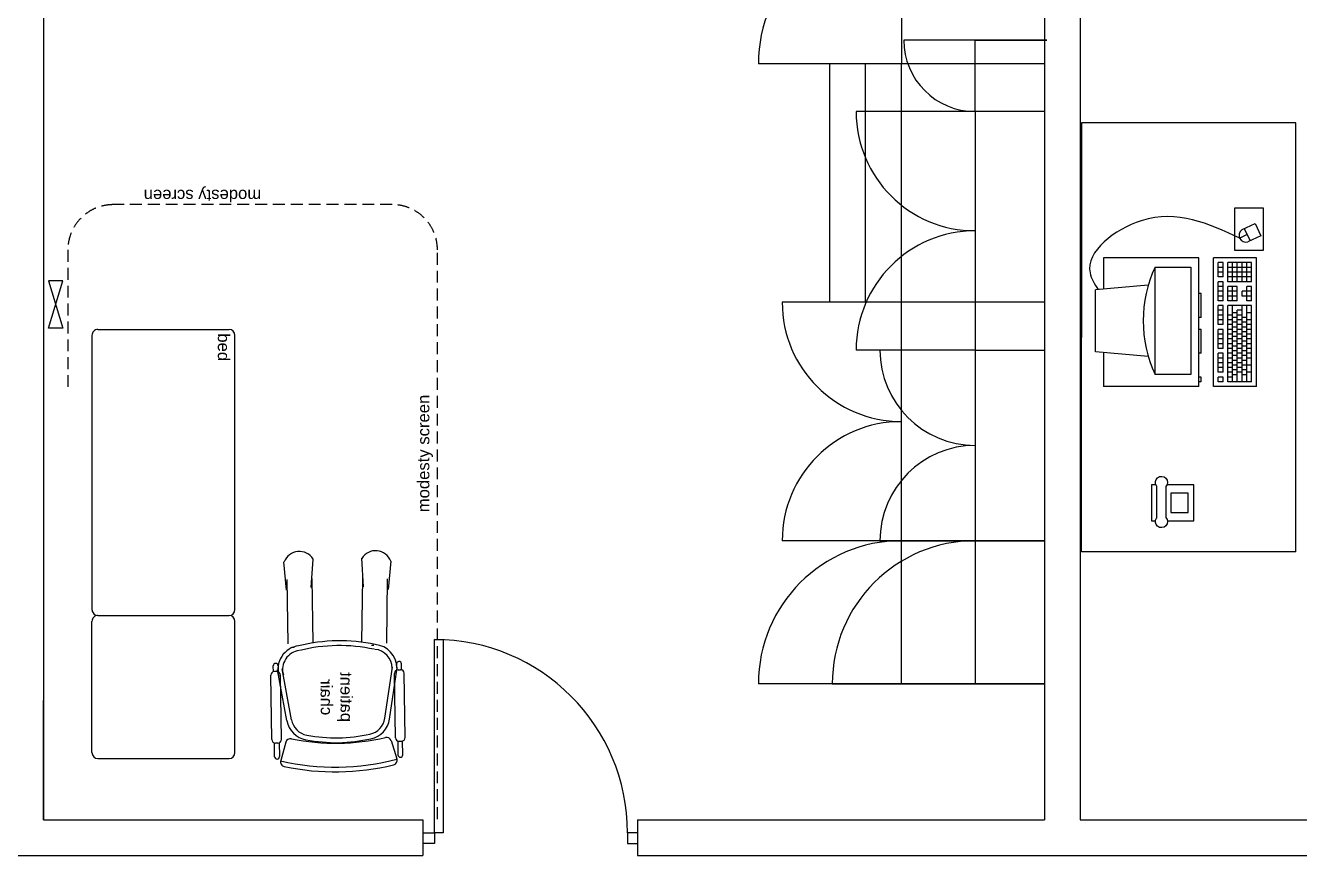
# Model space of a CAD drawing. Extents: x -211487 to 129179, y -113885 to 115281.
# Drawn here: x -23116 to -17771, y -89615 to -86134 of the extents above; entities that cross this region are included whole.
import ezdxf

# ---------------------------------------------------------------- set-up
doc = ezdxf.new("R2010")
doc.units = 0
doc.linetypes.add('HIDDEN', pattern=[0.375, 0.25, -0.125])
doc.layers.get('0').update_dxf_attribs({"linetype": 'CONTINUOUS'})
for name, color, linetype in [('00 Furniture and Equp', 7, 'CONTINUOUS'), ('00 Furniture Txt', 7, 'CONTINUOUS'), ('02 BedScreensOFF', 7, 'CONTINUOUS'), ('BLD-PART', 7, 'CONTINUOUS'), ('DOOR', 7, 'CONTINUOUS')]:
    doc.layers.add(name, color=color, linetype=linetype)
doc.styles.add('Notes_1-50', font='stylu.ttf', dxfattribs={"height": 90})

# ---------------------------------------------------------------- blocks, each defined once
blk = doc.blocks.new('DOORX')
for p, q in [((0.05, 0), (0.05, 0.9)), ((0.05, 0.9), (0.09, 0.9)), ((0.09, 0.9), (0.09, 0)), ((0, 0), (0.05, 0)), ((0.09, 0), (0.05, 0)), ((0.05, 0), (0.05, -0.05)), ((0.05, -0.05), (0, -0.05)), ((0.95, 0), (0.95, -0.05)), ((1, 0), (0.95, 0)), ((0.95, -0.05), (1, -0.05))]:
    blk.add_line(p, q)
blk.add_arc((0.05, 0), 0.9, 0, 90)
blk = doc.blocks.new('STANDARD')
blk.add_blockref('DOORX', (0.5366, 0.2561))
blk = doc.blocks.new('COMPUTER')
for p, q in [((180.5788, 126.4742), (180.5983, 126.6957)), ((180.5983, 126.6957), (180.8583, 126.6957)), ((180.8778, 126.4742), (180.8583, 126.6957)), ((180.452, 126.2616), (180.452, 126.6616)), ((180.5953, 126.6616), (180.452, 126.6616)), ((180.992, 126.6616), (180.8613, 126.6616)), ((180.992, 126.2616), (180.992, 126.6616)), ((180.5033, 126.2957), (180.5033, 126.4457)), ((180.5033, 126.4457), (180.9533, 126.4457)), ((180.9533, 126.4457), (180.9533, 126.2957)), ((180.452, 126.2616), (180.992, 126.2616)), ((180.472, 126.2516), (180.472, 126.2616)), ((180.492, 126.2516), (180.492, 126.2616)), ((180.9533, 126.2957), (180.5033, 126.2957)), ((180.592, 126.2516), (180.592, 126.2616)), ((180.692, 126.2516), (180.692, 126.2616)), ((180.742, 126.2516), (180.742, 126.2616)), ((180.842, 126.2516), (180.842, 126.2616)), ((180.472, 126.2516), (180.492, 126.2516)), ((180.592, 126.2516), (180.692, 126.2516)), ((180.742, 126.2516), (180.842, 126.2516)), ((180.452, 126.0206), (180.452, 126.2006)), ((180.452, 126.2006), (180.992, 126.2006)), ((180.472, 126.1606), (180.472, 126.1806)), ((180.472, 126.1806), (180.492, 126.1806)), ((180.472, 126.1606), (180.492, 126.1606)), ((180.492, 126.1606), (180.492, 126.1806)), ((180.512, 126.1806), (180.592, 126.1806)), ((180.512, 126.1606), (180.512, 126.1806)), ((180.512, 126.1606), (180.592, 126.1606)), ((180.532, 126.1606), (180.532, 126.1806)), ((180.552, 126.1606), (180.552, 126.1806)), ((180.572, 126.1606), (180.572, 126.1806)), ((180.592, 126.1606), (180.592, 126.1806)), ((180.612, 126.1806), (180.692, 126.1806)), ((180.612, 126.1606), (180.612, 126.1806)), ((180.612, 126.1606), (180.692, 126.1606)), ((180.632, 126.1606), (180.632, 126.1806)), ((180.652, 126.1606), (180.652, 126.1806)), ((180.672, 126.1606), (180.672, 126.1806)), ((180.692, 126.1606), (180.692, 126.1806)), ((180.712, 126.1806), (180.792, 126.1806)), ((180.712, 126.1606), (180.712, 126.1806)), ((180.712, 126.1606), (180.792, 126.1606)), ((180.732, 126.1606), (180.732, 126.1806)), ((180.752, 126.1606), (180.752, 126.1806)), ((180.772, 126.1606), (180.772, 126.1806)), ((180.792, 126.1606), (180.792, 126.1806)), ((180.812, 126.1806), (180.892, 126.1806)), ((180.812, 126.1606), (180.812, 126.1806)), ((180.812, 126.1606), (180.892, 126.1606)), ((180.832, 126.1606), (180.832, 126.1806)), ((180.852, 126.1606), (180.852, 126.1806)), ((180.872, 126.1606), (180.872, 126.1806)), ((180.892, 126.1606), (180.892, 126.1806)), ((180.912, 126.1806), (180.972, 126.1806)), ((180.912, 126.1606), (180.912, 126.1806)), ((180.912, 126.1606), (180.972, 126.1606)), ((180.932, 126.1606), (180.932, 126.1806)), ((180.952, 126.1606), (180.952, 126.1806)), ((180.972, 126.1606), (180.972, 126.1806)), ((180.992, 126.0206), (180.992, 126.2006)), ((180.472, 126.1206), (180.472, 126.1406)), ((180.472, 126.1406), (180.792, 126.1406)), ((180.472, 126.0406), (180.472, 126.1206)), ((180.472, 126.1206), (180.792, 126.1206)), ((180.472, 126.1006), (180.772, 126.1006)), ((180.492, 126.1206), (180.492, 126.1406)), ((180.502, 126.1006), (180.502, 126.1206)), ((180.512, 126.1206), (180.512, 126.1406)), ((180.512, 126.0806), (180.512, 126.1006)), ((180.522, 126.1006), (180.522, 126.1206)), ((180.532, 126.1206), (180.532, 126.1406)), ((180.532, 126.0806), (180.532, 126.1006)), ((180.542, 126.1006), (180.542, 126.1206)), ((180.552, 126.1206), (180.552, 126.1406)), ((180.552, 126.0806), (180.552, 126.1006)), ((180.562, 126.1006), (180.562, 126.1206)), ((180.572, 126.1206), (180.572, 126.1406)), ((180.572, 126.0806), (180.572, 126.1006)), ((180.582, 126.1006), (180.582, 126.1206)), ((180.592, 126.1206), (180.592, 126.1406)), ((180.592, 126.0806), (180.592, 126.1006)), ((180.602, 126.1006), (180.602, 126.1206)), ((180.612, 126.1206), (180.612, 126.1406)), ((180.612, 126.0806), (180.612, 126.1006)), ((180.622, 126.1006), (180.622, 126.1206)), ((180.632, 126.1206), (180.632, 126.1406)), ((180.632, 126.0806), (180.632, 126.1006)), ((180.642, 126.1006), (180.642, 126.1206)), ((180.652, 126.1206), (180.652, 126.1406)), ((180.652, 126.0806), (180.652, 126.1006)), ((180.662, 126.1006), (180.662, 126.1206)), ((180.672, 126.1206), (180.672, 126.1406)), ((180.672, 126.0806), (180.672, 126.1006)), ((180.682, 126.1006), (180.682, 126.1206)), ((180.692, 126.1206), (180.692, 126.1406)), ((180.692, 126.0806), (180.692, 126.1006)), ((180.702, 126.1006), (180.702, 126.1206)), ((180.712, 126.1206), (180.712, 126.1406)), ((180.712, 126.0806), (180.712, 126.1006)), ((180.722, 126.1006), (180.722, 126.1206)), ((180.732, 126.1206), (180.732, 126.1406)), ((180.732, 126.0806), (180.732, 126.1006)), ((180.742, 126.1006), (180.742, 126.1206)), ((180.752, 126.1206), (180.752, 126.1406)), ((180.752, 126.0806), (180.752, 126.1006)), ((180.762, 126.1006), (180.762, 126.1206)), ((180.772, 126.0806), (180.772, 126.1006)), ((180.792, 126.1206), (180.792, 126.1406)), ((180.792, 126.0606), (180.792, 126.1206)), ((180.812, 126.1406), (180.872, 126.1406)), ((180.812, 126.1206), (180.812, 126.1406)), ((180.812, 126.1006), (180.812, 126.1206)), ((180.812, 126.1206), (180.872, 126.1206)), ((180.812, 126.1006), (180.872, 126.1006)), ((180.832, 126.1206), (180.832, 126.1406)), ((180.832, 126.1006), (180.832, 126.1206)), ((180.852, 126.1206), (180.852, 126.1406)), ((180.852, 126.1006), (180.852, 126.1206)), ((180.872, 126.1206), (180.872, 126.1406)), ((180.872, 126.1006), (180.872, 126.1206)), ((180.892, 126.1406), (180.972, 126.1406)), ((180.892, 126.0406), (180.892, 126.1406)), ((180.892, 126.1206), (180.972, 126.1206)), ((180.892, 126.1006), (180.972, 126.1006)), ((180.912, 126.0406), (180.912, 126.1406)), ((180.932, 126.0406), (180.932, 126.1406)), ((180.952, 126.0406), (180.952, 126.1406)), ((180.972, 126.0406), (180.972, 126.1406)), ((180.472, 126.0806), (180.792, 126.0806)), ((180.472, 126.0606), (180.792, 126.0606)), ((180.502, 126.0606), (180.502, 126.0806)), ((180.512, 126.0406), (180.512, 126.0606)), ((180.522, 126.0606), (180.522, 126.0806)), ((180.542, 126.0606), (180.542, 126.0806)), ((180.542, 126.0406), (180.542, 126.0606)), ((180.562, 126.0606), (180.562, 126.0806)), ((180.572, 126.0406), (180.572, 126.0606)), ((180.582, 126.0606), (180.582, 126.0806)), ((180.592, 126.0406), (180.592, 126.0606)), ((180.602, 126.0606), (180.602, 126.0806)), ((180.612, 126.0406), (180.612, 126.0606)), ((180.622, 126.0606), (180.622, 126.0806)), ((180.632, 126.0406), (180.632, 126.0606)), ((180.642, 126.0606), (180.642, 126.0806)), ((180.652, 126.0406), (180.652, 126.0606)), ((180.662, 126.0606), (180.662, 126.0806)), ((180.672, 126.0406), (180.672, 126.0606)), ((180.682, 126.0606), (180.682, 126.0806)), ((180.692, 126.0406), (180.692, 126.0606)), ((180.702, 126.0606), (180.702, 126.0806)), ((180.712, 126.0406), (180.712, 126.0606)), ((180.722, 126.0606), (180.722, 126.0806)), ((180.732, 126.0406), (180.732, 126.0606)), ((180.742, 126.0606), (180.742, 126.0806)), ((180.762, 126.0406), (180.762, 126.0606)), ((180.792, 126.0406), (180.792, 126.0606)), ((180.812, 126.0606), (180.872, 126.0606)), ((180.812, 126.0406), (180.812, 126.0606)), ((180.832, 126.0806), (180.852, 126.0806)), ((180.832, 126.0406), (180.832, 126.0806)), ((180.852, 126.0406), (180.852, 126.0806)), ((180.872, 126.0406), (180.872, 126.0606)), ((180.892, 126.0806), (180.972, 126.0806)), ((180.892, 126.0606), (180.972, 126.0606)), ((181.085, 126.002), (181.0597, 126.0562)), ((181.1151, 126.0713), (181.0638, 126.0473)), ((181.0894, 126.0593), (181.075, 126.0902)), ((181.1109, 126.0801), (181.1362, 126.026)), ((180.452, 126.0206), (180.992, 126.0206)), ((180.472, 126.0406), (180.792, 126.0406)), ((180.812, 126.0406), (180.872, 126.0406)), ((180.892, 126.0406), (180.972, 126.0406)), ((181.1362, 126.026), (181.085, 126.002))]:
    blk.add_line(p, q)
blk.add_lwpolyline([(181.0231, 126.1103), (181.2022, 126.1103), (181.2022, 125.9922), (181.0231, 125.9922)], close=True)
for centre, radius, start, end in [((180.7283, 125.9644), 0.5312, 64.9424, 115.0576), ((181.0868, 126.065), 0.0285, 32.1079, 198.0088)]:
    blk.add_arc(centre, radius, start, end)
blk.add_open_spline([(181.075, 126.0902), (181.1352, 126.2208), (181.2393, 126.4468), (180.9963, 126.7684), (180.8825, 126.6998), (180.8593, 126.6843)], degree=3, knots=[0, 0, 0, 0, 0.4194754, 0.7261337, 0.8047403, 0.8047403, 0.8047403, 0.8047403])
blk = doc.blocks.new('PHONE2')
for p, q in [((731.4647, 499.332), (731.6146, 499.332)), ((731.4647, 499.3142), (731.4647, 499.332)), ((731.4687, 499.312), (731.6036, 499.312)), ((731.6146, 499.332), (731.6146, 499.3157)), ((731.4647, 499.1547), (731.4647, 499.2676)), ((731.4713, 499.272), (731.601, 499.272)), ((731.6146, 499.2661), (731.6146, 499.1547)), ((731.6146, 499.1547), (731.4647, 499.1547))]:
    blk.add_line(p, q)
blk.add_lwpolyline([(731.4985, 499.2521), (731.5806, 499.2521), (731.5806, 499.179), (731.4985, 499.179)], close=True)
for centre, start, end in [((731.4541, 499.2909), 55.297, 312.206), ((731.6182, 499.2909), 227.794, 124.703)]:
    blk.add_arc(centre, 0.0256, start, end)
blk = doc.blocks.new('A$C0AF847DA')
at = {"linetype": 'Continuous'}
for p, q in [((0, 1775), (0, 1225)), ((575, 1800), (25, 1800)), ((600, 1775), (600, 1225)), ((575, 1200), (25, 1200)), ((0, 1175), (0, 25)), ((600, 25), (600, 1175)), ((575, 0), (25, 0))]:
    blk.add_line(p, q, dxfattribs=at)
for centre, start, end in [((25, 1775), 90, 180), ((575, 1775), 0, 90), ((25, 1225), 180, 270), ((25, 1175), 90, 180), ((575, 1225), 270, 0), ((575, 1175), 0, 90), ((25, 25), 180, 270), ((575, 25), 270, 0)]:
    blk.add_arc(centre, 25, start, end, dxfattribs=at)

msp = doc.modelspace()

# ---------------------------------------------------------------- linework, layer by layer
at = {"layer": '00 Furniture and Equp'}
for p, q in [((-19441.3, -85694.7), (-19441.3, -86294.7)), ((-19131.3, -86194.7), (-18831.3, -86194.7)), ((-19441.3, -86294.7), (-20041.3, -86294.7)), ((-19741.3, -87294.7), (-19741.3, -86294.7)), ((-19591.3, -87294.7), (-19591.3, -86294.7)), ((-18841.3, -86294.7), (-19441.3, -86294.7)), ((-19441.3, -87294.7), (-19441.3, -86294.7)), ((-19441.3, -87294.7), (-19941.3, -87294.7)), ((-19441.3, -87294.7), (-19741.3, -87294.7)), ((-18841.3, -87294.7), (-19441.3, -87294.7)), ((-19441.3, -88294.7), (-19441.3, -87294.7)), ((-19441.3, -88294.7), (-19941.3, -88294.7)), ((-18841.3, -88294.7), (-19441.3, -88294.7)), ((-19441.3, -88894.7), (-19441.3, -88294.7)), ((-19441.3, -88294.7), (-18841.3, -88294.7)), ((-18841.3, -88294.7), (-18841.3, -88894.7)), ((-22021.7, -88501.9), (-22032.1, -88383)), ((-21917.4, -88490.7), (-21909.7, -88371.7)), ((-21697.4, -88487.5), (-21705.1, -88368.4)), ((-21593.1, -88498.6), (-21582.7, -88379.8)), ((-22014.1, -88727.3), (-22018.1, -88457.3)), ((-21909.3, -88723.5), (-21913.4, -88453.5)), ((-21705.5, -88720.2), (-21701.5, -88450.3)), ((-21600.7, -88724.1), (-21596.7, -88454.1)), ((-21988.8, -88741.9), (-21998.8, -88742.1)), ((-21654.7, -88733.8), (-21664.7, -88734)), ((-22076.1, -88844.1), (-22076.5, -88818.9)), ((-22066.7, -88808.8), (-22066.7, -88808.8)), ((-22019.9, -89048.8), (-22058.4, -88835.8)), ((-22056.5, -88818.6), (-22056.1, -88844.5)), ((-22000.2, -89045.3), (-22038.7, -88832.2)), ((-21608.6, -89039.4), (-21576.5, -88825.3)), ((-21588.8, -89042.3), (-21556.8, -88828.2)), ((-21559.1, -88811.1), (-21558.7, -88837)), ((-21552.8, -88835.6), (-21542.8, -88835.5)), ((-21549.3, -88801), (-21549.3, -88801)), ((-21538.8, -88836), (-21539.1, -88810.8)), ((-22082.8, -89128.6), (-22086.9, -88858.7)), ((-22062.1, -88843.3), (-22072.1, -88843.5)), ((-22042.8, -89128), (-22046.9, -88858.1)), ((-21563.5, -89120.8), (-21567.6, -88850.8)), ((-21523.5, -89120.2), (-21527.6, -88850.2)), ((-19441.3, -88894.7), (-20041.3, -88894.7)), ((-18841.3, -88894.7), (-19441.3, -88894.7)), ((-22070.8, -89200.5), (-22071.6, -89142.9)), ((-22057.6, -89143.3), (-22067.6, -89143.4)), ((-22051.6, -89141.9), (-22050.8, -89200.2)), ((-22023.8, -89139.3), (-22045.5, -89216.5)), ((-21582, -89132.9), (-21558.1, -89209.5)), ((-21554.3, -89134.4), (-21553.4, -89192.7)), ((-21548.3, -89135.6), (-21538.3, -89135.4)), ((-21533.4, -89192.4), (-21534.2, -89134.8)), ((-22060.6, -89210.3), (-22060.6, -89210.3)), ((-21543.2, -89202.5), (-21543.2, -89202.5))]:
    msp.add_line(p, q, dxfattribs=at)
at = {"layer": '00 Furniture and Equp', "color": 3}
for p, q in [((-18831.3, -86194.7), (-19431.3, -86194.7)), ((-19131.3, -86494.7), (-19131.3, -86194.7)), ((-19131.3, -86494.7), (-19631.3, -86494.7)), ((-18841.3, -86494.7), (-19131.3, -86494.7)), ((-19131.3, -86494.7), (-19131.3, -87494.7)), ((-19131.3, -87494.7), (-19631.3, -87494.7)), ((-19131.3, -87494.7), (-19531.3, -87494.7)), ((-19131.3, -87494.7), (-18841.3, -87494.7)), ((-19131.3, -87494.7), (-19131.3, -88294.7)), ((-19131.3, -88294.7), (-19531.3, -88294.7)), ((-19531.3, -88294.7), (-19131.3, -88294.7)), ((-19131.3, -88294.7), (-18841.3, -88294.7)), ((-19131.3, -88294.7), (-18841.3, -88294.7)), ((-19131.3, -88294.7), (-19131.3, -88894.7)), ((-19131.3, -88894.7), (-19731.3, -88894.7)), ((-19731.3, -88894.7), (-18841.3, -88894.7))]:
    msp.add_line(p, q, dxfattribs=at)
at = {"layer": '00 Furniture and Equp'}
for centre, radius, start, end in [((-19441.3, -86294.7), 600, 90, 180), ((-19441.3, -87294.7), 500, 180, 270), ((-19441.3, -88294.7), 500, 90, 180), ((-19441.3, -88894.7), 600, 90, 180), ((-21967.4, -88407.3), 67.8, 31.7211, 159.3492), ((-21647.4, -88404.1), 67.8, 20.6508, 148.2789), ((-21798.8, -89432.7), 718.3, 77.9575, 103.8123), ((-21657.6, -88829.8), 100, 0.8634, 85.0457), ((-21957.5, -88834.4), 100, 97.326, 196.1259), ((-21957.5, -88834.4), 80, 97.326, 196.1259), ((-21798.8, -89432.7), 698.3, 77.9575, 103.8123), ((-21657.6, -88829.8), 80, 0.8634, 85.0457), ((-22066.5, -88818.8), 10, 90.8634, 180.8634), ((-22066.5, -88818.8), 10, 0.8634, 90.8634), ((-21552.6, -88850.6), 15, 90.8634, 180.8634), ((-21549.1, -88811), 10, 90.8634, 180.8634), ((-21549.1, -88811), 10, 0.8634, 90.8634), ((-21542.6, -88850.5), 15, 0.8634, 90.8634), ((-22071.9, -88858.4), 15, 90.8634, 180.8634), ((-22061.9, -88858.3), 15, 0.8634, 90.8634), ((-21921.5, -89031.1), 100, 190.2329, 259.6943), ((-21921.5, -89031.1), 80, 190.2329, 259.6943), ((-21687.7, -89027.5), 80, 282.0326, 351.4939), ((-21687.7, -89027.5), 100, 282.0326, 351.4939), ((-21825.6, -88380.5), 741.5, 271.708, 282.0326), ((-22067.8, -89128.4), 15, 180.8634, 270.8634), ((-22057.8, -89128.3), 15, 270.8634, 0.8634), ((-22004.6, -89144.7), 20, 78.398, 164.3402), ((-21815.9, -88225.5), 918.3, 258.398, 283.2289), ((-21803.1, -88380.2), 761.5, 259.6943, 270.0188), ((-21803.1, -88380.2), 741.5, 259.6943, 270.0188), ((-21825.6, -88380.5), 761.5, 271.708, 282.0326), ((-21601.1, -89138.9), 20, 17.3866, 103.2289), ((-21548.5, -89120.6), 15, 180.8634, 270.8634), ((-21538.5, -89120.4), 15, 270.8634, 0.8634), ((-22060.8, -89200.3), 10, 180.8634, 270.8634), ((-22060.8, -89200.3), 10, 270.8634, 0.8634), ((-21815.9, -88225.5), 1018.3, 256.9534, 284.6814), ((-21577.2, -89215.5), 20, 283.5561, 17.3866), ((-21543.4, -89192.5), 10, 180.8634, 270.8634), ((-21543.4, -89192.5), 10, 270.8634, 0.8634), ((-22026.2, -89221.9), 20, 164.3402, 258.0787), ((-21815.9, -88225.5), 1038.3, 258.0787, 283.5561)]:
    msp.add_arc(centre, radius, start, end, dxfattribs=at)
at = {"layer": '00 Furniture and Equp', "color": 3}
for centre, radius, start, end in [((-19131.3, -86194.7), 300, 180, 270), ((-19131.3, -86494.7), 500, 180, 270), ((-19131.3, -87494.7), 500, 90, 180), ((-19131.3, -87494.7), 400, 180, 270), ((-19131.3, -88294.7), 400, 90, 180), ((-19131.3, -88894.7), 600, 90, 180)]:
    msp.add_arc(centre, radius, start, end, dxfattribs=at)
at = {"layer": '02 BedScreensOFF', "ltscale": 10}
for p, q in [((-18686.1, -86541.6), (-18686.1, -87441.6)), ((-18686.1, -88341.6), (-18686.1, -86541.6)), ((-17786.1, -86541.6), (-18686.1, -86541.6)), ((-18686.1, -88341.6), (-18686.1, -86541.6)), ((-17786.1, -88341.6), (-17786.1, -86541.6)), ((-18686.1, -88341.6), (-18686.1, -87441.6)), ((-17786.1, -88341.6), (-18686.1, -88341.6))]:
    msp.add_line(p, q, dxfattribs=at)
at = {"layer": '02 BedScreensOFF', "color": 157, "linetype": 'HIDDEN', "ltscale": 200}
for p, q in [((-21577.9, -86884.9), (-22748.5, -86885.1)), ((-22938.5, -87075.1), (-22938.5, -87649.4)), ((-21387.9, -89462), (-21387.9, -87074.9))]:
    msp.add_line(p, q, dxfattribs=at)
at = {"layer": '02 BedScreensOFF', "color": 157}
for p, q in [((-22959.5, -87204.4), (-23019.9, -87204.4)), ((-23019.9, -87403.2), (-22959.5, -87204.4)), ((-23019.9, -87204.4), (-22959.5, -87403.2)), ((-22959.5, -87403.2), (-23019.9, -87403.2))]:
    msp.add_line(p, q, dxfattribs=at)
at = {"layer": '02 BedScreensOFF', "color": 157, "linetype": 'HIDDEN', "ltscale": 200}
for centre, start, end in [((-22748.5, -87075.1), 90, 180), ((-21577.9, -87074.9), 0, 90)]:
    msp.add_arc(centre, 190, start, end, dxfattribs=at)
at = {"layer": 'BLD-PART'}
for p, q in [((-23041.3, -83864.7), (-23041.3, -89464.7)), ((-18841.3, -83864.7), (-18841.3, -89464.7)), ((-18691.3, -83864.7), (-18691.3, -89464.7)), ((-23041.3, -89464.7), (-23041.3, -88964.7)), ((-23041.3, -89464.7), (-21449.2, -89464.7)), ((-21449.2, -89464.7), (-21449.2, -89614.7)), ((-20549.2, -89464.7), (-20549.2, -89614.7)), ((-20549.2, -89464.7), (-18841.3, -89464.7)), ((-18691.3, -89464.7), (-16927.2, -89464.7)), ((-24174.4, -89614.7), (-21449.2, -89614.7)), ((-20549.2, -89614.7), (-16927.2, -89614.7))]:
    msp.add_line(p, q, dxfattribs=at)

# ---------------------------------------------------------------- block references
at = {"layer": '02 BedScreensOFF', "ltscale": 10, "yscale": 1000, "zscale": 1000}
for name, p, xscale, rotation in [('COMPUTER', (108068.6, -268100.3), 1000, 89.99999999999999), ('PHONE2', (480940.7, 643404), -1000, 90)]:
    msp.add_blockref(name, p, dxfattribs=dict(at, xscale=xscale, rotation=rotation))
at = {"layer": '02 BedScreensOFF', "rotation": 180}
msp.add_blockref('A$C0AF847DA', (-22237.3, -87408.2), dxfattribs=at)
at = {"layer": 'DOOR', "xscale": 900, "yscale": 900, "zscale": 900}
msp.add_blockref('Standard', (-21928.4, -89749.5), dxfattribs=at)

# ---------------------------------------------------------------- texts
at = {"layer": '00 Furniture Txt', "ltscale": 10, "extrusion": (0, 0, -1), "insert": (-21741.7, -89249.8), "char_height": 50, "width": 600, "attachment_point": 1, "text_direction": (-0.009519, 0.999955, 0), "style": 'Notes_1-50'}
msp.add_mtext('\\pxqc;{\\fArial|b0|i0|c0|p34;\\C157;patient \\Pchair}', dxfattribs=at)
at = {"layer": '02 BedScreensOFF', "ltscale": 10, "char_height": 50, "width": 600, "style": 'Notes_1-50'}
for s, insert, attachment_point, rotation in [('\\pxql;{\\fArial|b0|i0|c0|p34;\\C157;modesty screen}', (-22127.3, -86807.7), 7, 180), ('\\pxql;{\\fArial|b0|i0|c0|p34;\\C157;bed}', (-22259.2, -87424.8), 1, 270), ('\\pxql;{\\fArial|b0|i0|c0|p34;\\C157;modesty screen}', (-21471.8, -87575.2), 3, 90)]:
    msp.add_mtext(s, dxfattribs=dict(at, insert=insert, attachment_point=attachment_point, rotation=rotation))

doc.saveas('drawing.dxf')
